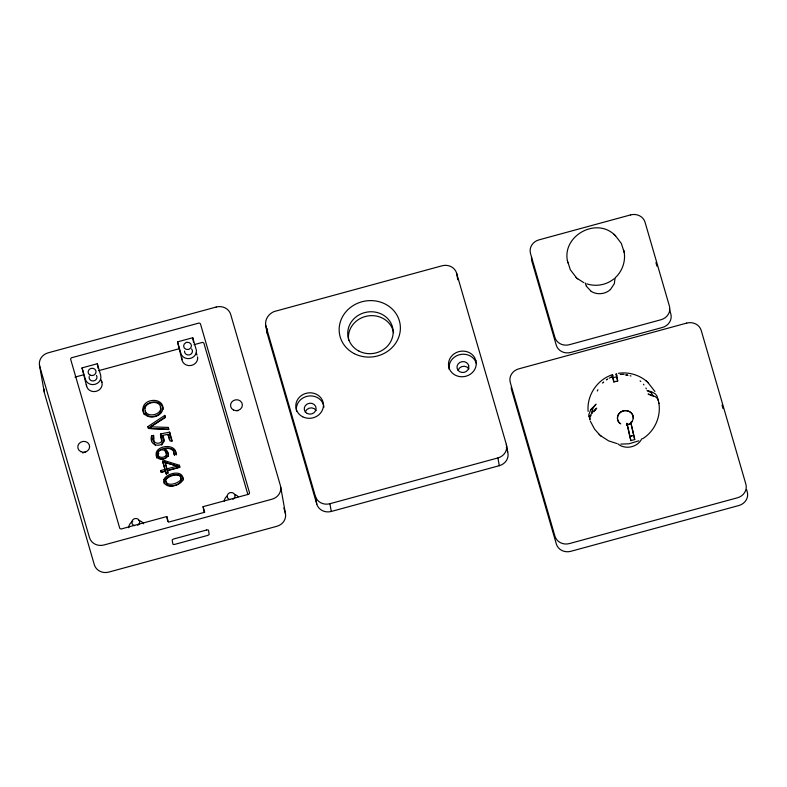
<?xml version="1.0" encoding="UTF-8"?>
<svg xmlns="http://www.w3.org/2000/svg" width="787" height="787" viewBox="0 0 787 787"><rect width="100%" height="100%" fill="white"/><g stroke="black" fill="none" stroke-linecap="round" stroke-linejoin="round"><path stroke-width="1.18" d="M168.526 456.303L167.798 452.899L164.916 450.567M151.871 441.094L151.537 435.949L153.563 435.388L153.927 437.454M162.732 407.873C163.194 418.33 143.5 420.966 142.929 409.476C142.575 398.065 164.158 396.648 163.037 409.565M153.868 439.54L154.173 443.219L155.511 445.609M592.296 412.949C590.614 407.459 602.183 398.714 591.47 408.807M592.139 411.355L592.158 412.172M612.807 375.271L612.404 374.74L612.355 375.842M616.723 375.232L616.221 373.697L616.132 374.366M616.752 375.045L617.697 380.977L615.768 381.439M165.959 481.447C165.555 489.957 185.378 484.585 180.489 477.493M151.537 435.949C147.966 449.121 169.835 447.596 162.476 435.408L168.172 434.316L170.149 441.104L172.087 440.582L169.638 432.142L160.774 433.863L160.735 437.119M153.563 435.388C149.599 446.209 167.483 445.56 160.371 435.054M590.152 416.382L589.906 419.796L588.765 414.798L590.663 409.889M160.774 433.863L160.922 438.152L162.456 442.973L161.709 445.157M590.191 416.293C589.788 414.11 601.032 403.485 594.874 410.45M619.507 413.175C616.575 415.9 616.742 421.075 619.94 423.524M597.303 391.031L597.904 389.713M632.581 420.858L631.636 422.304M641.779 438.772C637.657 447.41 625.134 450.026 617.844 443.838M158.807 453.342C154.429 460.011 168.339 460.916 166.539 454.247M594.293 411.365L594.824 410.519M590.693 409.85L591.46 408.817M631.528 422.452L630.977 423.012M610.387 289.586L614.322 283.684L615.011 278.401M603.226 382.521L603.678 382.079L602.606 383.121M615.119 277.85C622.242 271.456 625.803 261.353 624.14 251.919M620.461 412.329L619.841 412.821M610.318 289.636C605.213 294.279 597.038 295.086 591.204 291.377M613.86 278.923C606.423 285.002 595.897 286.911 586.797 283.832M606.344 379.964L607.603 379.118L607.072 379.472M642.674 438.693C654.607 431.374 661.277 416.549 658.808 402.767M164.778 415.398L165.073 417.09L148.29 428.226L147.995 426.534L164.778 415.398L165.378 417.494L150.799 426.829L151.104 428.512L168.566 429.112L168.27 427.43L150.799 426.829M630.082 423.76L626.905 425.128M620.609 412.201C625.291 408.502 633.751 411.729 633.299 418.153M609.148 378.222L609.935 377.829M611.45 377.13L610.505 377.534L612.03 376.875M638.798 440.828L629.02 443.799L620.835 444.084M612.335 374.76C597.126 379.6 586.61 395.546 588.135 411.424M613.88 382.01L612.67 377.858L616.487 376.816L616.142 374.405M615.749 381.439L613.909 382L613.024 377.583M631.636 435.978L633.476 435.418M634.607 438.969L634.716 439.559L630.899 440.602L629.994 437.483M82.055 367.893L97.322 363.722L100.677 375.251A7.919 7.27 -10.1 0 1 95.07 384.322A7.919 7.27 -10.1 0 1 85.399 379.423L82.055 367.893L86.639 386.387M177.528 341.873L192.726 337.731L195.756 348.149A7.959 7.299 -10.1 0 1 191.733 357.928L189.746 358.518A7.959 7.299 -10.1 0 1 180.666 352.684L177.528 341.873L181.905 359.649M74.972 377.121L83.294 374.858M98.562 370.697L178.767 348.848M193.966 344.696L202.377 342.414A2.105 1.928 -10.1 0 1 203.892 343.181L247.875 494.561M152.088 439.038L154.114 438.487M162.643 461.123L165.044 469.377L160.774 470.537L161.06 472.141L165.319 470.98L162.643 461.123L164.483 460.631L179.367 465.265L179.957 467.311L167.493 470.705L167.779 472.298M162.929 462.726L164.768 462.225L179.652 466.858L179.367 465.265M167.238 470.449L166.952 468.855L177.252 466.179L165.122 462.53L167.238 470.449L177.537 467.773L177.223 466.081M167.493 470.705L168.221 473.223L166.303 473.744L165.575 471.226L161.315 472.387L160.774 470.537M203.085 506.671L204.709 512.258L168.428 522.145L166.805 516.557L121.257 528.962A2.105 1.928 -10.1 0 1 119.722 528.195L70.623 359.197A2.105 1.928 -10.1 0 1 71.499 357.78L198.934 323.063A2.105 1.928 -10.1 0 1 200.439 323.821L249.538 492.8A2.105 1.928 -10.1 0 1 248.662 494.246L203.085 506.671L204.118 512.475M588.892 416.303L591.165 415.684M265.672 325.159L315.4 496.361A11.884 10.91 -10.1 0 0 329.901 503.719L497.915 457.936A11.884 10.91 -10.1 0 0 506.326 444.34L456.598 273.138A11.884 10.91 -10.1 0 0 442.097 265.78L274.083 311.563A13.999 12.848 -10.1 0 0 265.672 325.159L267.049 332.911L316.777 504.103A11.884 10.91 -10.1 0 0 331.278 511.461L499.302 465.688A11.884 10.91 -10.1 0 0 507.713 452.082L506.326 444.34M631.617 435.978L629.748 436.431L626.905 423.199L628.321 428.935M161.325 436.962L163.539 436.529M167.975 435.673L170.189 435.241L172.028 441.566M164.631 448.974C168.88 447.213 174.744 449.564 174.271 454.748L176.091 454.256C176.544 441.418 150.75 446.101 157.144 457.444C159.81 460.513 165.25 459.647 167.562 456.568C170.809 454.276 164.198 446.18 164.955 450.705M618.316 373.313C628.331 371.769 638.965 374.74 646.668 381.351M620.264 374.455L623.914 374.327M626.127 374.996L625.252 374.897M616.801 443.524L608.636 440.877L600.668 435.752M630.131 375.753L630.967 376.009M649.728 394.671L648.094 394.061L655.61 396.786L657.666 398.891L658.493 401.114L657.076 396.186L655.404 393.943L651.41 391.67L647.081 390.568L651.38 392.841M583.718 282.612L577.294 278.49M650.721 395.163L651.597 395.704M591.135 291.318L586.364 286.212M614.352 234.664C595.7 216.996 561.918 236.169 567.516 261.235M615.159 235.382L621.337 243.419L624.268 252.627M567.388 260.536L570.309 269.734L576.487 277.781M647.671 382.236L654.932 391.473M590.319 421.134L594.559 429.131L599.664 434.867M640.116 380.888L640.746 381.449M613.929 234.3L615.611 235.766M576.045 277.388L577.727 278.864M646.137 380.898L648.222 382.718M599.114 434.385L601.189 436.214M651.361 392.821L653.249 396.343M180.774 479.106L181.344 479.765M643.943 384.902L643.432 384.243M165.516 452.456L166.136 453.273M645.94 388.021L646.353 388.867M586.335 286.134L585.174 282.936M476.43 363.663L475.132 360.574A13.93 12.789 -10.1 0 0 458.496 355.006A13.93 12.789 -10.1 0 0 449.18 369.329M613.034 375.753L613.024 377.573M160.253 407.027C165.063 416.028 145.851 421.173 145.221 411.109M144.257 414.66C138.01 403.593 159.741 396.245 162.693 407.794M173.789 452.968L174.517 455.329M156.82 458.083C153.042 447.429 175.383 443.681 176.298 454.906M164.099 441.084L162.476 435.408M722.023 405.089L723.046 408.61M746.568 489.583L747.257 491.924A11.884 10.91 -10.1 0 1 738.845 505.529L570.821 551.313A11.884 10.91 -10.1 0 1 556.32 543.955L511.668 390.224A11.884 10.91 -10.1 0 1 511.265 387.401M655.915 262.632L656.929 266.124M669.452 309.212L670.799 313.875A11.884 10.91 -10.1 0 1 662.388 327.471L570.742 352.448A11.884 10.91 -10.1 0 1 556.242 345.09L531.884 261.235A11.884 10.91 -10.1 0 1 531.589 256.985M616.487 376.816L617.697 380.977M634.716 439.559L630.721 422.166L634.588 438.861M506.336 447.36L507.713 452.082M283.861 507.979L285.238 512.701A11.884 10.91 -10.1 0 1 276.827 526.306L108.813 572.09A11.884 10.91 -10.1 0 1 94.312 564.722L44.574 393.53A11.884 10.91 -10.1 0 1 44.279 389.28M196.317 352.802L196.996 355.124M168.27 427.43L168.88 429.554L148.556 428.492L147.995 426.534M169.382 439.677L168.172 434.316M165.122 462.53L166.952 468.855M166.352 474.502L165.575 471.226M101.248 379.914L101.916 382.226M628.341 428.984L630.899 440.602M658.601 401.626L658.965 403.642M623.845 250.296L623.973 250.994M567.683 262.16L567.811 262.868M497.915 457.936L499.302 465.688M456.598 273.138L457.778 279.779M329.901 503.719L331.278 511.461M315.4 496.361L316.777 504.103M280.713 486.996L285.533 514.098M192.726 337.731L193.553 342.375M169.638 432.142L170.189 435.241M164.483 460.631L164.768 462.225M165.044 469.377L165.319 470.98M166.805 516.557L167.631 521.201M97.322 363.722L98.149 368.375M39.448 365.03L44.279 392.133M183.479 479.854C181.954 470.203 162.968 475.033 164.168 483.72M137.656 525.273A3.965 3.64 -10.1 0 0 139.535 521.142L139.151 520.266A3.965 3.64 -10.1 0 0 134.725 518.653L133.77 519.036A3.965 3.64 -10.1 0 0 134.656 525.696M232.863 499.391A3.965 3.64 -10.1 0 0 230.473 492.573L229.489 492.888A3.965 3.64 -10.1 0 0 227.295 496.892L227.61 497.797A3.965 3.64 -10.1 0 0 229.843 499.607M96.467 375.429A3.965 3.64 -10.1 0 1 93.545 380.938A3.965 3.64 -10.1 0 1 89.226 376.491M191.575 348.946A3.965 3.64 -10.1 0 1 190.11 354.612L189.116 354.907A3.965 3.64 -10.1 0 1 184.571 351.051M197.586 356.934A7.959 7.299 -10.1 0 1 192.972 364.893L190.985 365.493A7.959 7.299 -10.1 0 1 181.846 357.741M101.129 380.485A7.919 7.27 -10.1 0 1 96.309 391.296A7.919 7.27 -10.1 0 1 86.373 384.509M128.743 527.723A7.959 7.299 -10.1 0 1 132.777 521.309M138.797 520.463A7.959 7.299 -10.1 0 1 143.588 523.778M224.236 501.171A7.959 7.299 -10.1 0 1 227.01 496.115M234.821 494.6A7.959 7.299 -10.1 0 1 238.195 496.666M82.684 453.007A5.942 5.45 -10.1 0 1 85.645 452.2M236.857 410.804A5.942 5.45 -10.1 0 1 238.392 410.578M620.727 423.908A7.919 7.27 -10.1 0 1 620.363 412.309A7.919 7.27 -10.1 0 1 632.581 414.769A7.919 7.27 -10.1 0 1 626.373 425.039M348.69 340.446A22.774 20.905 -10.1 0 1 367.627 315.99A22.774 20.905 -10.1 0 1 393.589 332.734M305.287 412.034A5.942 5.45 -10.1 0 1 316.148 410.44M458.064 370.293A5.942 5.45 -10.1 0 1 468.954 368.926M296.551 411.227A13.861 12.72 -10.1 0 1 308.406 396.058A13.861 12.72 -10.1 0 1 323.959 407.194M267.049 332.911A13.999 12.848 -10.1 0 1 267.236 328.779M144.946 408.168C143.923 417.523 158.826 416.402 160.696 409.23C161.719 399.855 146.756 400.908 144.946 408.168M163.804 479.657C163.381 490.094 180.223 486.386 183.086 479.627C183.528 469.17 166.667 472.918 163.804 479.657M165.693 479.962C165.86 487.576 178.472 483.612 181.177 479.313C181.049 471.679 168.388 475.663 165.693 479.962M157.961 452.702C156.249 457.906 164.483 458.939 166.264 454.866C167.788 449.623 159.663 447.783 157.961 452.702M186.922 342.325L185.929 342.62A3.965 3.64 -10.1 0 0 188.152 349.487L189.146 349.192A3.965 3.64 -10.1 0 0 186.922 342.325M216.179 307.038L48.155 352.822A11.884 10.91 -10.1 0 0 39.743 366.427L89.482 537.619A11.884 10.91 -10.1 0 0 103.982 544.988L271.997 499.204A11.884 10.91 -10.1 0 0 280.408 485.599L230.68 314.397A11.884 10.91 -10.1 0 0 216.179 307.038M630.564 214.91L538.918 239.887A11.884 10.91 -10.1 0 0 530.507 253.493L554.865 337.338A11.884 10.91 -10.1 0 0 569.365 344.706L661.011 319.729A11.884 10.91 -10.1 0 0 669.422 306.123L645.065 222.278A11.884 10.91 -10.1 0 0 630.564 214.91M686.717 323.093L518.692 368.877A11.884 10.91 -10.1 0 0 510.281 382.482L554.943 536.213A11.884 10.91 -10.1 0 0 569.444 543.571L737.458 497.787A11.884 10.91 -10.1 0 0 745.869 484.182L701.217 330.451A11.884 10.91 -10.1 0 0 686.717 323.093M206.43 530.064L173.966 538.908A1.977 0.787 -16.2 0 0 172.196 540.197L172.884 544.073A1.977 0.787 -16.2 0 0 174.93 544.329L207.394 535.485A1.977 0.787 -16.2 0 0 209.165 534.186L208.476 530.31A1.977 0.787 -16.2 0 0 206.43 530.064M627.77 375.242L626.767 375.065L627.77 375.242M475.879 360.564L474.581 357.475A13.93 12.789 -10.1 0 0 451.187 356.639A13.93 12.789 -10.1 0 0 459.618 376.579A13.93 12.789 -10.1 0 0 475.879 360.564M468.688 365.601L468.127 364.283A5.942 5.45 -10.1 0 0 458.152 363.919A5.942 5.45 -10.1 0 0 461.753 372.428A5.942 5.45 -10.1 0 0 468.688 365.601M90.092 375.124A3.965 3.64 -10.1 0 0 96.024 371.818A3.965 3.64 -10.1 0 0 90.102 368.808A3.965 3.64 -10.1 0 0 90.092 375.124M80.736 451.63A5.942 5.45 -10.1 0 0 89.629 446.672A5.942 5.45 -10.1 0 0 80.756 442.166A5.942 5.45 -10.1 0 0 80.736 451.63M233.473 410.007A5.942 5.45 -10.1 0 0 242.376 405.049A5.942 5.45 -10.1 0 0 233.503 400.544A5.942 5.45 -10.1 0 0 233.473 410.007M359.049 351.159A22.774 20.905 -10.1 0 0 393.166 332.144A22.774 20.905 -10.1 0 0 359.128 314.859A22.774 20.905 -10.1 0 0 359.049 351.159M307.205 413.47A5.942 5.45 -10.1 0 0 316.108 408.502A5.942 5.45 -10.1 0 0 307.225 403.997A5.942 5.45 -10.1 0 0 307.205 413.47M354.396 353.697A30.693 28.175 -10.1 0 0 400.386 328.071A30.693 28.175 -10.1 0 0 354.504 304.785A30.693 28.175 -10.1 0 0 354.396 353.697M302.69 416.785A13.861 12.72 -10.1 0 0 323.457 405.207A13.861 12.72 -10.1 0 0 302.739 394.69A13.861 12.72 -10.1 0 0 302.69 416.785"/></g></svg>
